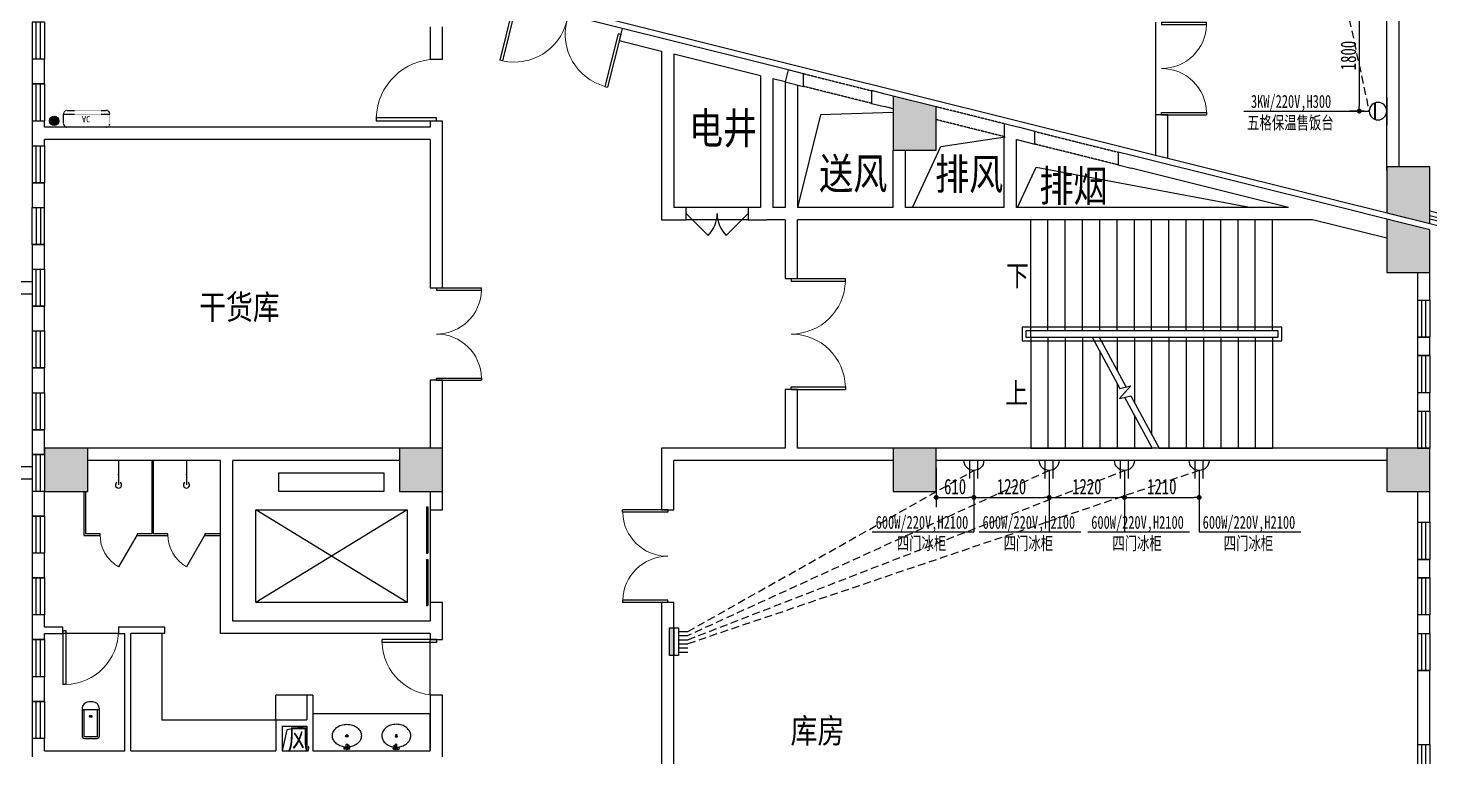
# Model space of a CAD drawing. Header units: inches. Extents: x -584 to 1446124, y -108140 to 99637.
# Drawn here: x 1113857 to 1136574, y 49299 to 61104 of the extents above; entities that cross this region are included whole.
import ezdxf

# ---------------------------------------------------------------- set-up
doc = ezdxf.new("R2010")
doc.units = ezdxf.units.IN
doc.header["$MEASUREMENT"] = 0
doc.linetypes.add('DASH', pattern=[0.35, 0.25, -0.1])
doc.linetypes.add('HIDDEN', pattern=[0.375, 0.25, -0.125])
for name, color, linetype in [('0-空调出屋面', 41, 'Continuous'), ('COLUMN', 6, 'Continuous'), ('DIM_SYMB', 3, 'Continuous'), ('EVTR', 2, 'Continuous'), ('LATRINE', 6, 'Continuous'), ('LG', 84, 'Continuous'), ('LVTRY', 6, 'Continuous'), ('PUB_HATCH', 8, 'Continuous'), ('PUB_TEXT', 151, 'Continuous'), ('ROOM_NAME', 7, 'Continuous'), ('STAIR', 6, 'Continuous'), ('WALL', 7, 'Continuous'), ('WINDOW', 3, 'Continuous'), ('供排水', 4, 'Continuous'), ('电位', 1, 'Continuous'), ('空调', 205, 'Continuous')]:
    doc.layers.add(name, color=color, linetype=linetype)
doc.styles.add('_TCH_DIM', font='stylu.ttf')
doc.styles.add('HZ-1', font='MingLiU.ttf', dxfattribs={"width": 0.8})
doc.styles.get("Standard").update_dxf_attribs({"font": '', "width": 0.7, "height": 250})
doc.styles.add('STYLE4', font='', dxfattribs={"width": 0.7, "height": 180})
doc.styles.add('宋体', font='', dxfattribs={"width": 0.8})
doc.styles.get('Standard').set_extended_font_data('NSimSun')
doc.styles.get('STYLE4').set_extended_font_data('NSimSun')
doc.styles.get('宋体').set_extended_font_data('NSimSun')
doc.dimstyles.new('电路', dxfattribs={"dimscale": 80, "dimtxt": 2.5, "dimasz": 1, "dimexe": 2, "dimexo": 1, "dimtad": 1, "dimdec": 0, "dimtxsty": 'Standard', "dimblk": 'DOT', "dimcen": 1, "dimclrd": 6, "dimclre": 6, "dimclrt": 6, "dimadec": 0, "dimazin": 0, "dimtfac": 1, "dimtdec": 0, "dimtmove": 0, "dimatfit": 3, "dimfxl": 0, "dimarcsym": 0})

# ---------------------------------------------------------------- blocks, each defined once
blk = doc.blocks.new('fgjhgjghkgk')
at = {"layer": '空调', "linetype": 'DASH', "ltscale": 0.3}
for p, q in [((124168, 468661), (124320, 468661)), ((124320, 468661), (124320, 467911)), ((124108, 467971), (124108, 468601)), ((124380, 468601), (124380, 467971)), ((124320, 467911), (124168, 467911))]:
    blk.add_line(p, q, dxfattribs=at)
for centre, start, end in [((124168, 468601), 90, 180), ((124320, 468601), 0, 90), ((124168, 467971), 180, 270), ((124320, 467971), 270, 0)]:
    blk.add_arc(centre, 60, start, end, dxfattribs=at)
at = {"layer": '空调', "linetype": 'DASH', "ltscale": 0.3, "style": 'HZ-1', "text_generation_flag": 4}
blk.add_text('AC', height=100, rotation=270, dxfattribs=at).set_placement((124287, 468364))
blk = doc.blocks.new('$DorLib2D$00000002')
for p, q in [((-0.5, 0), (-0.5, 0.4875)), ((-0.475, 0.4875), (-0.5, 0.4875)), ((-0.475, 0), (-0.475, 0.4875)), ((0.475, 0), (0.475, 0.4875)), ((0.475, 0.4875), (0.5, 0.4875)), ((0.5, 0), (0.5, 0.4875)), ((-0.5, 0), (-0.475, 0)), ((0.5, 0), (0.475, 0))]:
    blk.add_line(p, q)
at = {"lineweight": 13}
for centre, start, end in [((-0.4875, 0), 0, 88.53072), ((0.4875, 0), 91.46928, 180)]:
    blk.add_arc(centre, 0.4875, start, end, dxfattribs=at)
blk = doc.blocks.new('_FZH')
at = {"layer": 'WALL'}
blk.add_lwpolyline([(-0.5, -0.5), (0.5, -0.5), (0.5, 0.5), (-0.5, 0.5)], close=True, dxfattribs=at)
blk.add_solid([(-0.5, -0.5), (0.5, -0.5), (-0.5, 0.5), (0.5, 0.5)], dxfattribs=at)
blk = doc.blocks.new('$TCHSYS$WIN2D')
for p, q in [((-0.5, 0.5), (0.5, 0.5)), ((-0.5, 0.5), (-0.5, -0.5)), ((0.5, 0.5), (0.5, -0.5)), ((0.5, 0.167), (-0.5, 0.167)), ((0.5, -0.167), (-0.5, -0.167)), ((-0.5, -0.5), (0.5, -0.5))]:
    blk.add_line(p, q)
blk = doc.blocks.new('$DorLib2D$00000116')
at = {"color": 0}
for p, q in [((-0.5, 0), (-0.146, 0.354)), ((0.5, 0), (0.146, 0.354))]:
    blk.add_line(p, q, dxfattribs=at)
for centre, start, end in [((-0.5, 0), 0, 45), ((0.5, 0), 135, 180)]:
    blk.add_arc(centre, 0.5, start, end, dxfattribs=at)
blk = doc.blocks.new('$DORLIB2D$00000127')
at = {"color": 0}
for points in [[(-0.533, 0.795), (-0.533, 0.69)], [(-0.033, 0.795), (-0.533, 0.795)], [(-0.033, 0.795), (-0.033, 0.69)], [(0.533, 0.795), (0.033, 0.795)], [(0.033, 0.795), (0.033, 0.69)], [(0.533, 0.795), (0.533, 0.69)], [(-0.033, 0.69), (-0.533, 0.69)], [(0.533, 0.69), (0.033, 0.69)], [(0.5, 0.5), (-0.5, 0.5)]]:
    blk.add_lwpolyline(points, dxfattribs=at)
blk = doc.blocks.new('$DorLib2D$00000001')
for p, q in [((0.45, 0.975), (0.5, 0.975)), ((0.45, 0), (0.45, 0.975)), ((0.5, 0), (0.5, 0.975)), ((0.5, 0), (0.45, 0))]:
    blk.add_line(p, q)
at = {"lineweight": 13}
blk.add_arc((0.475, 0), 0.975, 91.4693, 180, dxfattribs=at)
blk = doc.blocks.new('$lvtry$00000194')
at = {"color": 0}
for p, q in [((-17, -27), (-17, -17)), ((17, -27), (17, -17))]:
    blk.add_line(p, q, dxfattribs=at)
blk.add_lwpolyline([(14, -39, -0.067374), (92, -53, -0.088152), (166, -93, -0.105269), (218, -155, -0.121685), (235, -224, -0.121685), (218, -292, -0.105269), (166, -355, -0.088152), (92, -394, -0.078966), (0, -409, -0.078966), (-92, -394, -0.088152), (-166, -355, -0.105269), (-218, -292, -0.121685), (-235, -224, -0.121685), (-218, -155, -0.105269), (-166, -93, -0.088152), (-92, -53, -0.059935), (-23, -40, -0.059935)], format="xyb", dxfattribs=at)
for centre, radius in [((0, -221), 20), ((0, -27), 16.7), ((0, -221), 15)]:
    blk.add_circle(centre, radius, dxfattribs=at)
for centre, radius, start, end in [((0, -17), 16.7, 0, 180), ((-40, -17), 10.1, 106.6096, 258.1648), ((-64, 250), 259, 274.7069, 282.3732), ((-75, -197), 173, 71.36, 79.1873), ((-29, -63), 6.77, 155.344, 308.3224), ((-171, 35), 166, 324.8411, 338.1337), ((-171, 35), 170, 324.8411, 331.3523), ((-29, -63), 3.37, 155.344, 308.3224), ((100, -178), 170, 132.3141, 138.8253), ((100, -178), 166, 125.5327, 138.8253), ((-12, -42), 10.6, 201.8924, 261.774), ((-381, -99), 372, 2.3982, 6.7627), ((0, -80), 9.9, 201.7837, 338.2163), ((64, 250), 259, 257.6268, 265.2931), ((381, -99), 372, 170.1008, 177.6018), ((75, -197), 173, 100.8127, 110.4191), ((40, -17), 10.1, 281.8352, 73.3904)]:
    blk.add_arc(centre, radius, start, end, dxfattribs=at)
for p in [(0, -27), (0, -221)]:
    blk.add_point(p, dxfattribs=at)
blk = doc.blocks.new('$lvtry$00000168')
at = {"color": 0}
blk.add_line((0, 0), (0, -395), dxfattribs=at)
blk.add_arc((0, -395), 50, 121.0332, 58.9668, dxfattribs=at)
for p in [(0, 0), (0, -223)]:
    blk.add_point(p, dxfattribs=at)
blk = doc.blocks.new('$TCHSYS$APDOOR2D')
blk.add_line((0.5, 0), (0, 0.866))
at = {"lineweight": 13}
blk.add_arc((0.5, 0), 1, 120, 180, dxfattribs=at)
blk = doc.blocks.new('$lvtry$00000200')
at = {"color": 0}
for p, q in [((-110, -40, 0), (-110, -470, 0)), ((100, -30, 0), (-100, -30, 0)), ((110, -470, 0), (110, -40, 0))]:
    blk.add_line(p, q, dxfattribs=at)
at = {"color": 0, "elevation": 0}
blk.add_lwpolyline([(100, 0), (-100, 0, 0.414214), (-140, -40), (-140, -480, 0.414214), (-30, -590), (30, -590, 0.414214), (140, -480), (140, -40, 0.414214)], format="xyb", close=True, dxfattribs=at)
blk.add_lwpolyline([(140, -470), (-140, -470)], dxfattribs=at)
at = {"color": 0}
blk.add_circle((0, -359, 0), 20, dxfattribs=at)
for centre, start, end in [((-100, -40, 0), 90, 180), ((100, -40, 0), 0, 90)]:
    blk.add_arc(centre, 10, start, end, dxfattribs=at)
for p in [(0, 0), (0, -359, 0)]:
    blk.add_point(p, dxfattribs=at)
blk = doc.blocks.new('A$C3BCC7316')
at = {"layer": '电位'}
for p, q in [((99, 215), (404, 215)), ((104, 226), (399, 226)), ((0, 0), (503, 0))]:
    blk.add_line(p, q, dxfattribs=at)
blk.add_circle((252, 161), 161, dxfattribs=at)
blk = doc.blocks.new('_DOT')
at = {"color": 0, "linetype": 'ByBlock'}
blk.add_line((-0.5, 0), (-1, 0), dxfattribs=at)
at = {"color": 0, "linetype": 'ByBlock', "const_width": 0.5}
blk.add_lwpolyline([(-0.25, 0, 1), (0.25, 0, 1)], format="xyb", close=True, dxfattribs=at)
blk = doc.blocks.new('*D364')
at = {"layer": 'Defpoints', "color": 0, "transparency": 16777216}
for p in [(1135590, 61559), (1135428, 59759), (1135590, 59759)]:
    blk.add_point(p, dxfattribs=at)
at = {"layer": '电位', "color": 6, "lineweight": -2, "transparency": 16777216}
for p, q in [((1135510, 61559), (1135268, 61559)), ((1135428, 61479), (1135428, 59839)), ((1135510, 59759), (1135268, 59759))]:
    blk.add_line(p, q, dxfattribs=at)
at = {"layer": '电位', "color": 6, "lineweight": -2, "transparency": 16777216, "xscale": 80, "yscale": 80, "zscale": 80}
for p, rotation in [((1135428, 61559), 90), ((1135428, 59759), 270)]:
    blk.add_blockref('_DOT', p, dxfattribs=dict(at, rotation=rotation))
at = {"layer": '电位', "color": 6, "transparency": 16777216, "insert": (1135253, 60659), "char_height": 250, "attachment_point": 5, "rotation": 90}
blk.add_mtext('1800', dxfattribs=at)
blk = doc.blocks.new('A$C383973DD')
at = {"layer": '电位'}
for p, q in [((0, 0), (0, 503)), ((292, 316), (0, 316)), ((292, 187), (0, 187))]:
    blk.add_line(p, q, dxfattribs=at)
blk.add_arc((0, 252), 161, 270, 90, dxfattribs=at)
blk = doc.blocks.new('A$C7F97516A')
at = {"layer": '电位', "color": 4, "xscale": -1}
blk.add_blockref('A$C383973DD', (292, 0), dxfattribs=at)
blk = doc.blocks.new('A$C624B2101')
at = {"rotation": 180}
blk.add_blockref('A$C7F97516A', (292, 503), dxfattribs=at)
blk = doc.blocks.new('A$C76033D9E')
at = {"layer": '电位', "rotation": 180}
blk.add_blockref('A$C624B2101', (292, 503), dxfattribs=at)
blk = doc.blocks.new('A$C748C3124')
at = {"layer": '电位', "rotation": 90}
blk.add_blockref('A$C76033D9E', (503, 0), dxfattribs=at)
blk = doc.blocks.new('A$C42B0259F')
at = {"layer": '电位', "ltscale": 5, "xscale": -1, "rotation": 180}
blk.add_blockref('A$C748C3124', (0, 292), dxfattribs=at)
blk = doc.blocks.new('A$C46FF7360')
at = {"layer": '供排水', "color": 1, "rotation": 270}
blk.add_blockref('A$C42B0259F', (0, 503), dxfattribs=at)
blk = doc.blocks.new('A$C2916719F')
at = {"layer": '电位', "linetype": 'ByBlock', "rotation": 180}
blk.add_blockref('A$C46FF7360', (292, 503), dxfattribs=at)
blk = doc.blocks.new('A$C03132E9D')
at = {"layer": '电位', "linetype": 'ByBlock', "rotation": 270}
blk.add_blockref('A$C2916719F', (0, 292), dxfattribs=at)
blk = doc.blocks.new('A$C6B0667CD')
at = {"layer": '电位', "rotation": 89.99999999999999}
blk.add_blockref('A$C03132E9D', (292, 0), dxfattribs=at)
blk = doc.blocks.new('A$C1DA46B52')
at = {"layer": '电位', "xscale": -1, "rotation": 180}
blk.add_blockref('A$C6B0667CD', (0, 503), dxfattribs=at)
blk = doc.blocks.new('A$C30686D04')
at = {"layer": 'WALL', "color": 5, "rotation": 90}
blk.add_blockref('A$C1DA46B52', (503, 0), dxfattribs=at)
blk = doc.blocks.new('A$C10C2449B')
at = {"layer": 'WALL', "color": 5, "rotation": 90}
blk.add_blockref('A$C30686D04', (292, 0), dxfattribs=at)
blk = doc.blocks.new('A$C50093F6F')
at = {"layer": '电位', "rotation": 270}
blk.add_blockref('A$C10C2449B', (0, 292), dxfattribs=at)
blk = doc.blocks.new('A$C5F826928')
at = {"layer": '电位', "rotation": 270}
blk.add_blockref('A$C50093F6F', (0, 503), dxfattribs=at)
blk = doc.blocks.new('*D372')
at = {"layer": 'Defpoints', "color": 0, "transparency": 16777216}
for p in [(1128574, 54099), (1129184, 53937), (1129184, 53502)]:
    blk.add_point(p, dxfattribs=at)
at = {"layer": '电位', "color": 6, "lineweight": -2, "transparency": 16777216}
for p, q in [((1128574, 53982), (1128574, 53342)), ((1129184, 53857), (1129184, 53342)), ((1128654, 53502), (1129104, 53502))]:
    blk.add_line(p, q, dxfattribs=at)
at = {"layer": '电位', "color": 6, "lineweight": -2, "transparency": 16777216, "xscale": 80, "yscale": 80, "zscale": 80, "rotation": 180}
blk.add_blockref('_DOT', (1128574, 53502), dxfattribs=at)
at = {"layer": '电位', "color": 6, "lineweight": -2, "transparency": 16777216, "xscale": 80, "yscale": 80, "zscale": 80}
blk.add_blockref('_DOT', (1129184, 53502), dxfattribs=at)
at = {"layer": '电位', "color": 6, "transparency": 16777216, "insert": (1128879, 53677), "char_height": 250, "attachment_point": 5}
blk.add_mtext('610', dxfattribs=at)
blk = doc.blocks.new('*D373')
at = {"layer": 'Defpoints', "color": 0, "transparency": 16777216}
for p in [(1129184, 53937), (1130404, 53937), (1130404, 53502)]:
    blk.add_point(p, dxfattribs=at)
at = {"layer": '电位', "color": 6, "lineweight": -2, "transparency": 16777216}
for p, q in [((1129184, 53857), (1129184, 53342)), ((1130404, 53857), (1130404, 53342)), ((1129264, 53502), (1130324, 53502))]:
    blk.add_line(p, q, dxfattribs=at)
at = {"layer": '电位', "color": 6, "lineweight": -2, "transparency": 16777216, "xscale": 80, "yscale": 80, "zscale": 80, "rotation": 180}
blk.add_blockref('_DOT', (1129184, 53502), dxfattribs=at)
at = {"layer": '电位', "color": 6, "lineweight": -2, "transparency": 16777216, "xscale": 80, "yscale": 80, "zscale": 80}
blk.add_blockref('_DOT', (1130404, 53502), dxfattribs=at)
at = {"layer": '电位', "color": 6, "transparency": 16777216, "insert": (1129794, 53677), "char_height": 250, "attachment_point": 5}
blk.add_mtext('1220', dxfattribs=at)
blk = doc.blocks.new('*D374')
at = {"layer": 'Defpoints', "color": 0, "transparency": 16777216}
for p in [(1130404, 53937), (1131624, 53937), (1131624, 53502)]:
    blk.add_point(p, dxfattribs=at)
at = {"layer": '电位', "color": 6, "lineweight": -2, "transparency": 16777216}
for p, q in [((1130404, 53857), (1130404, 53342)), ((1131624, 53857), (1131624, 53342)), ((1130484, 53502), (1131544, 53502))]:
    blk.add_line(p, q, dxfattribs=at)
at = {"layer": '电位', "color": 6, "lineweight": -2, "transparency": 16777216, "xscale": 80, "yscale": 80, "zscale": 80, "rotation": 180}
blk.add_blockref('_DOT', (1130404, 53502), dxfattribs=at)
at = {"layer": '电位', "color": 6, "lineweight": -2, "transparency": 16777216, "xscale": 80, "yscale": 80, "zscale": 80}
blk.add_blockref('_DOT', (1131624, 53502), dxfattribs=at)
at = {"layer": '电位', "color": 6, "transparency": 16777216, "insert": (1131014, 53677), "char_height": 250, "attachment_point": 5}
blk.add_mtext('1220', dxfattribs=at)
blk = doc.blocks.new('*D375')
at = {"layer": 'Defpoints', "color": 0, "transparency": 16777216}
for p in [(1131624, 53937), (1132834, 53937), (1132834, 53502)]:
    blk.add_point(p, dxfattribs=at)
at = {"layer": '电位', "color": 6, "lineweight": -2, "transparency": 16777216}
for p, q in [((1131624, 53857), (1131624, 53342)), ((1132834, 53857), (1132834, 53342)), ((1131704, 53502), (1132754, 53502))]:
    blk.add_line(p, q, dxfattribs=at)
at = {"layer": '电位', "color": 6, "lineweight": -2, "transparency": 16777216, "xscale": 80, "yscale": 80, "zscale": 80, "rotation": 180}
blk.add_blockref('_DOT', (1131624, 53502), dxfattribs=at)
at = {"layer": '电位', "color": 6, "lineweight": -2, "transparency": 16777216, "xscale": 80, "yscale": 80, "zscale": 80}
blk.add_blockref('_DOT', (1132834, 53502), dxfattribs=at)
at = {"layer": '电位', "color": 6, "transparency": 16777216, "insert": (1132229, 53677), "char_height": 250, "attachment_point": 5}
blk.add_mtext('1210', dxfattribs=at)

msp = doc.modelspace()

# ---------------------------------------------------------------- hatches: boundary and pattern name
at = {"layer": '0-空调出屋面'}
h = msp.add_hatch(dxfattribs=at)
h.set_pattern_fill('ANSI31', color=256, scale=10, style=0)
h.set_pattern_definition([(315, (1114215.6, 59665.52), (-11.2253, -11.2253), [])])
h.paths.add_polyline_path([(1114215.6, 59600.5, -1), (1114345.6, 59600.5, -1)])
at = {"layer": 'PUB_HATCH'}
for points in [[(1127873.9, 59128.3), (1128573.9, 59128.3), (1128573.9, 59828.3), (1127873.9, 60002.9)], [(1136573.9, 58858.9), (1135873.9, 58858.9), (1135873.9, 58111.3), (1136573.9, 57936.8)], [(1135873.9, 57146.2), (1136573.9, 57146.2), (1136573.9, 57833.7), (1135873.9, 58008.2)]]:
    msp.add_hatch(color=256, dxfattribs=at).paths.add_polyline_path(points)
at = {"layer": '电位'}
msp.add_hatch(color=256, dxfattribs=at).paths.add_polyline_path([(1124323.9, 51389.7), (1124323.9, 50944), (1124249.5, 50944), (1124249.5, 51389.7)])

# ---------------------------------------------------------------- linework, layer by layer
for points in [[(1127873.9, 59734.4), (1126700.2, 59699), (1126323.9, 58198.6)], [(1128191.2, 58198.6), (1128648.6, 59184.7), (1129689.5, 59344.1)], [(1129889.5, 58198.6), (1130192.2, 58851.1), (1133680.7, 58198.6)], [(1118373.9, 49798.6), (1118052.4, 49735.3), (1117973.9, 49398.6)]]:
    msp.add_lwpolyline(points)
at = {"layer": '0-空调出屋面'}
for radius in [75, 65]:
    msp.add_circle((1114280.6, 59600.5), radius, dxfattribs=at)
at = {"layer": 'COLUMN'}
for p, q in [((1126176.5, 60426.1), (1126128.2, 60232)), ((1126423.9, 60364.4), (1126176.5, 60426.1)), ((1126128.2, 60232), (1126423.9, 60158.3)), ((1126423.9, 60158.3), (1126423.9, 60364.4)), ((1127744.8, 60035.1), (1127523.9, 60090.1)), ((1127523.9, 60090.1), (1127523.9, 59884)), ((1128573.9, 59828.3), (1127873.9, 60002.9)), ((1127873.9, 60002.9), (1127873.9, 59128.3)), ((1127523.9, 59884), (1127732.7, 59831.9)), ((1128573.9, 59128.3), (1128573.9, 59828.3)), ((1129894.8, 59499), (1129673.9, 59554.1)), ((1129673.9, 59554.1), (1129673.9, 59348)), ((1129873.9, 59298.1), (1129882.7, 59295.9)), ((1129878.2, 59297), (1130173.9, 59223.3)), ((1130173.9, 59429.4), (1129926.5, 59491.1)), ((1130173.9, 59223.3), (1130173.9, 59429.4)), ((1127873.9, 59128.3), (1128573.9, 59128.3)), ((1131744.8, 59037.7), (1131523.9, 59092.8)), ((1131523.9, 59092.8), (1131523.9, 58886.7)), ((1132123.9, 59280.7), (1132123.9, 59046.3)), ((1132323.9, 58994.8), (1132323.9, 59280.7)), ((1131523.9, 58886.7), (1131732.7, 58834.6)), ((1132123.9, 59046.3), (1132323.9, 58994.8)), ((1136573.9, 58858.9), (1135873.9, 58858.9)), ((1135873.9, 58858.9), (1135873.9, 58111.3)), ((1136573.9, 57936.8), (1136573.9, 58858.9)), ((1135873.9, 58111.3), (1136573.9, 57936.8)), ((1136573.9, 57833.7), (1135873.9, 58008.2)), ((1135873.9, 58008.2), (1135873.9, 57146.2)), ((1136573.9, 57146.2), (1136573.9, 57833.7)), ((1135873.9, 57146.2), (1136573.9, 57146.2))]:
    msp.add_line(p, q, dxfattribs=at)
at = {"layer": 'COLUMN', "linetype": 'DASH'}
for p, q in [((1126423.9, 60364.4), (1127523.9, 60090.1)), ((1127523.9, 59884), (1126423.9, 60158.3)), ((1129673.9, 59554.1), (1128573.9, 59828.3)), ((1129673.9, 59345.1), (1128573.9, 59619.3)), ((1130173.9, 59429.4), (1131523.9, 59092.8)), ((1131523.9, 58886.7), (1130173.9, 59223.3))]:
    msp.add_line(p, q, dxfattribs=at)
at = {"layer": 'DIM_SYMB'}
for points in [[(1129963.9, 57098.6, 0, 0, 0), (1134923.9, 57098.6, 0, 0, 0), (1134923.9, 55198.6, 0, 0, 0), (1132083.9, 55198.6, 80, 0, 0), (1131783.9, 55198.6, 0, 0, 0)], [(1129963.9, 55198.6, 0, 0, 0), (1131203.9, 55198.6, 80, 0, 0), (1131503.9, 55198.6, 0, 0, 0)]]:
    msp.add_lwpolyline(points, format="xyseb", dxfattribs=at)
at = {"layer": 'EVTR'}
for p, q in [((1117923.9, 53598.6), (1117923.9, 53898.6)), ((1117923.9, 53898.6), (1119623.9, 53898.6)), ((1119623.9, 53898.6), (1119623.9, 53598.6)), ((1119623.9, 53598.6), (1117923.9, 53598.6)), ((1117548.9, 51798.6), (1117548.9, 53298.6)), ((1117548.9, 53298.6), (1119998.9, 53298.6)), ((1119998.9, 53298.6), (1117548.9, 51798.6)), ((1119998.9, 51798.6), (1117548.9, 53298.6)), ((1119998.9, 53298.6), (1119998.9, 51798.6)), ((1119998.9, 51798.6), (1117548.9, 51798.6))]:
    msp.add_line(p, q, dxfattribs=at)
at = {"layer": 'LATRINE'}
for p, q in [((1115861.4, 54098.6), (1115861.4, 52911.1)), ((1115886.4, 54098.6), (1115861.4, 54098.6)), ((1115886.4, 54098.6), (1115886.4, 52911.1)), ((1114761.4, 53598.6), (1114761.4, 52886.1)), ((1114786.4, 53598.6), (1114786.4, 52911.1)), ((1114761.4, 52886.1), (1115023.9, 52886.1)), ((1115023.9, 52911.1), (1114786.4, 52911.1)), ((1115023.9, 52886.1), (1115023.9, 52911.1)), ((1115861.4, 52911.1), (1115623.9, 52911.1)), ((1115623.9, 52911.1), (1115623.9, 52886.1)), ((1115623.9, 52886.1), (1115873.9, 52886.1)), ((1115873.9, 52886.1), (1116123.9, 52886.1)), ((1116123.9, 52911.1), (1115886.4, 52911.1)), ((1116123.9, 52886.1), (1116123.9, 52911.1)), ((1116973.9, 52911.1), (1116723.9, 52911.1)), ((1116723.9, 52911.1), (1116723.9, 52886.1)), ((1116723.9, 52886.1), (1116973.9, 52886.1)), ((1116973.9, 52886.1), (1116973.9, 52911.1))]:
    msp.add_line(p, q, dxfattribs=at)
at = {"layer": 'LG'}
for points in [[(1136573.9, 58065.6), (1151148.9, 54431.7), (1151148.9, 45673.6), (1136573.9, 45673.6)], [(1136573.9, 58014.1), (1151098.9, 54392.6), (1151098.9, 45723.6), (1136573.9, 45723.6)]]:
    msp.add_lwpolyline(points, dxfattribs=at)
at = {"layer": 'LVTRY'}
msp.add_line((1118373.9, 50298.6), (1117873.9, 50298.6), dxfattribs=at)
msp.add_lwpolyline([(1116023.9, 51298.6), (1116023.9, 49898.6), (1117873.9, 49898.6), (1117873.9, 50298.6)], dxfattribs=at)
msp.add_lwpolyline([(1118473.9, 49398.6), (1120373.9, 49398.6), (1120373.9, 49998.6), (1118473.9, 49998.6)], close=True, dxfattribs=at)
at = {"layer": 'STAIR', "color": 8, "ltscale": 3}
msp.add_line((1111923.9, 64082.7), (1136223.9, 58024), dxfattribs=at)
at = {"layer": 'STAIR'}
for p, q in [((1134023.9, 57998.6), (1130103.9, 57998.6)), ((1130103.9, 56198.6), (1130103.9, 57998.6)), ((1130383.9, 56198.6), (1130383.9, 57998.6)), ((1130663.9, 56198.6), (1130663.9, 57998.6)), ((1130943.9, 56198.6), (1130943.9, 57998.6)), ((1131223.9, 56198.6), (1131223.9, 57998.6)), ((1131503.9, 56198.6), (1131503.9, 57998.6)), ((1131783.9, 56198.6), (1131783.9, 57998.6)), ((1132063.9, 56198.6), (1132063.9, 57998.6)), ((1132343.9, 56198.6), (1132343.9, 57998.6)), ((1132623.9, 56198.6), (1132623.9, 57998.6)), ((1132903.9, 56198.6), (1132903.9, 57998.6)), ((1133183.9, 56198.6), (1133183.9, 57998.6)), ((1133463.9, 56198.6), (1133463.9, 57998.6)), ((1133743.9, 56198.6), (1133743.9, 57998.6)), ((1134023.9, 56198.6), (1134023.9, 57998.6)), ((1129963.9, 56258.6), (1129963.9, 56038.6)), ((1134173.9, 56258.6), (1129963.9, 56258.6)), ((1130023.9, 56198.6), (1130023.9, 56098.6)), ((1134113.9, 56198.6), (1130023.9, 56198.6)), ((1130103.9, 56098.6), (1130103.9, 56198.6)), ((1134023.9, 56198.6), (1130103.9, 56198.6)), ((1134113.9, 56098.6), (1134113.9, 56198.6)), ((1134173.9, 56038.6), (1134173.9, 56258.6)), ((1129963.9, 56038.6), (1134173.9, 56038.6)), ((1130023.9, 56098.6), (1134113.9, 56098.6)), ((1130103.9, 56098.6), (1131102.1, 56098.6)), ((1130103.9, 56098.6), (1130103.9, 54298.6)), ((1130383.9, 56098.6), (1130383.9, 54298.6)), ((1130663.9, 56098.6), (1130663.9, 54298.6)), ((1130943.9, 56098.6), (1130943.9, 54298.6)), ((1131102.1, 56098.6), (1131550.9, 55265.7)), ((1131215.7, 56098.6), (1134023.9, 56098.6)), ((1131215.7, 56098.6), (1131651.6, 55289.6)), ((1131223.9, 56098.6), (1131223.9, 56083.4)), ((1131503.9, 56098.6), (1131503.9, 55563.8)), ((1131783.9, 56098.6), (1131783.9, 55044.2)), ((1132063.9, 56098.6), (1132063.9, 54524.6)), ((1132343.9, 56098.6), (1132343.9, 54298.6)), ((1132623.9, 56098.6), (1132623.9, 54298.6)), ((1132903.9, 56098.6), (1132903.9, 54298.6)), ((1133183.9, 56098.6), (1133183.9, 54298.6)), ((1133463.9, 56098.6), (1133463.9, 54298.6)), ((1133743.9, 56098.6), (1133743.9, 54298.6)), ((1134023.9, 56098.6), (1134023.9, 54298.6)), ((1131223.9, 55872.6), (1131223.9, 54298.6)), ((1131503.9, 55353), (1131503.9, 54298.6)), ((1131724.5, 55306.8), (1131545.6, 55106)), ((1131550.9, 55265.7), (1131724.5, 55306.8)), ((1131545.6, 55106), (1131727.4, 55149)), ((1131626.6, 55125.1), (1132072, 54298.6)), ((1131727.4, 55149), (1132185.6, 54298.6)), ((1131783.9, 54833.4), (1131783.9, 54298.6)), ((1130103.9, 54298.6), (1132072, 54298.6)), ((1132063.9, 54313.7), (1132063.9, 54298.6)), ((1132185.6, 54298.6), (1134023.9, 54298.6))]:
    msp.add_line(p, q, dxfattribs=at)
for points in [[(1136573.9, 58142.9), (1151223.9, 54490.2), (1151223.9, 45598.6), (1136573.9, 45598.6)], [(1136573.9, 57936.8), (1151023.9, 54334), (1151023.9, 45798.6), (1136573.9, 45798.6)], [(1113923.9, 53998.6), (1113123.9, 53998.6), (1113123.9, 56798.6), (1113923.9, 56798.6)]]:
    msp.add_lwpolyline(points, dxfattribs=at)
msp.add_lwpolyline([(1112923.9, 56998.6), (1113923.9, 56998.6), (1113923.9, 53798.6), (1112923.9, 53798.6)], close=True, dxfattribs=at)
at = {"layer": 'WALL', "color": 3}
for p, q in [((1136073.9, 58858.9), (1136073.9, 84598.6)), ((1135873.9, 58798.6), (1135873.9, 84398.6)), ((1135873.9, 58858.9), (1135873.9, 84398.6))]:
    msp.add_line(p, q, dxfattribs=at)
at = {"layer": 'WALL'}
for p, q in [((1120373.9, 61123), (1120373.9, 60598.6)), ((1120573.9, 60598.6), (1120573.9, 61123)), ((1123485.1, 61097.1), (1123436.7, 60903.1)), ((1123436.7, 60903.1), (1124123.9, 60731.7)), ((1124248, 60906.9), (1123485.1, 61097.1)), ((1125848, 60508), (1124248, 60906.9)), ((1124123.9, 60731.7), (1124123.9, 57998.6)), ((1124323.9, 60681.9), (1124323.9, 58198.6)), ((1125723.9, 60332.8), (1124323.9, 60681.9)), ((1114123.9, 60598.6), (1113923.9, 60598.6)), ((1113923.9, 60598.6), (1113923.9, 60198.6)), ((1114123.9, 60198.6), (1114123.9, 60598.6)), ((1120373.9, 60598.6), (1120573.9, 60598.6)), ((1126176.5, 60426.1), (1125848, 60508)), ((1113923.9, 60198.6), (1114123.9, 60198.6)), ((1125723.9, 60332.8), (1125723.9, 58198.6)), ((1125923.9, 60282.9), (1125923.9, 58198.6)), ((1126123.9, 60233.1), (1125923.9, 60282.9)), ((1126123.9, 60233.1), (1126123.9, 58198.6)), ((1126323.9, 60183.2), (1126323.9, 58198.6)), ((1127873.9, 60002.9), (1127744.8, 60035.1)), ((1127873.9, 59796.8), (1127732.7, 59831.9)), ((1114123.9, 59598.6), (1113923.9, 59598.6)), ((1113923.9, 59598.6), (1113923.9, 59398.6)), ((1114123.9, 59498.6), (1114123.9, 59598.6)), ((1120573.9, 59598.6), (1120373.9, 59598.6)), ((1120373.9, 59598.6), (1120373.9, 59498.6)), ((1120573.9, 59398.6), (1120573.9, 59598.6)), ((1132323.9, 59698.6), (1132123.9, 59698.6)), ((1132123.9, 59698.6), (1132123.9, 59280.7)), ((1132323.9, 59280.7), (1132323.9, 59698.6)), ((1113923.9, 59398.6), (1113923.9, 59198.6)), ((1120373.9, 59498.6), (1114123.9, 59498.6)), ((1120373.9, 59298.6), (1114123.9, 59298.6)), ((1114123.9, 59198.6), (1114123.9, 59298.6)), ((1120373.9, 59298.6), (1120373.9, 56898.6)), ((1120573.9, 56898.6), (1120573.9, 59398.6)), ((1129673.9, 58198.6), (1129673.9, 59348)), ((1129873.9, 58198.6), (1129873.9, 59298.1)), ((1129926.5, 59491.1), (1129894.8, 59499)), ((1113923.9, 59198.6), (1114123.9, 59198.6)), ((1127873.9, 58198.6), (1127873.9, 59128.3)), ((1128073.9, 58198.6), (1128073.9, 59128.3)), ((1135122.4, 58195.6), (1131744.8, 59037.7)), ((1134283.8, 58198.6), (1131732.7, 58834.6)), ((1114123.9, 58598.6), (1113923.9, 58598.6)), ((1113923.9, 58598.6), (1113923.9, 58198.6)), ((1114123.9, 58198.6), (1114123.9, 58598.6)), ((1113923.9, 58198.6), (1114123.9, 58198.6)), ((1124523.9, 58198.6), (1124323.9, 58198.6)), ((1124523.9, 57998.6), (1124523.9, 58198.6)), ((1125723.9, 58198.6), (1125523.9, 58198.6)), ((1125523.9, 58198.6), (1125523.9, 57998.6)), ((1126123.9, 58198.6), (1125923.9, 58198.6)), ((1127873.9, 58198.6), (1126323.9, 58198.6)), ((1129673.9, 58198.6), (1128073.9, 58198.6)), ((1134283.8, 58198.6), (1129873.9, 58198.6)), ((1135873.9, 58008.2), (1135122.4, 58195.6)), ((1124123.9, 57998.6), (1124523.9, 57998.6)), ((1125523.9, 57998.6), (1125823.9, 57998.6)), ((1126123.9, 57998.6), (1125823.9, 57998.6)), ((1126123.9, 57998.6), (1126123.9, 57048.6)), ((1126323.9, 57048.6), (1126323.9, 57998.6)), ((1127973.9, 57998.6), (1126323.9, 57998.6)), ((1129789.5, 57998.6), (1127973.9, 57998.6)), ((1134672.6, 57998.6), (1129789.5, 57998.6)), ((1135873.9, 57699.1), (1134672.6, 57998.6)), ((1114123.9, 57598.6), (1113923.9, 57598.6)), ((1113923.9, 57598.6), (1113923.9, 57198.6)), ((1114123.9, 57198.6), (1114123.9, 57598.6)), ((1113923.9, 57198.6), (1114123.9, 57198.6)), ((1126123.9, 57048.6), (1126323.9, 57048.6)), ((1136373.9, 57146.2), (1136373.9, 56698.6)), ((1136573.9, 56698.6), (1136573.9, 57146.2)), ((1120373.9, 56898.6), (1120573.9, 56898.6)), ((1114123.9, 56598.6), (1113923.9, 56598.6)), ((1113923.9, 56598.6), (1113923.9, 56198.6)), ((1114123.9, 56198.6), (1114123.9, 56598.6)), ((1136373.9, 56698.6), (1136573.9, 56698.6)), ((1113923.9, 56198.6), (1114123.9, 56198.6)), ((1136573.9, 56098.6), (1136373.9, 56098.6)), ((1136373.9, 56098.6), (1136373.9, 55798.6)), ((1136573.9, 55798.6), (1136573.9, 56098.6)), ((1136373.9, 55798.6), (1136573.9, 55798.6)), ((1114123.9, 55598.6), (1113923.9, 55598.6)), ((1113923.9, 55598.6), (1113923.9, 55198.6)), ((1114123.9, 55198.6), (1114123.9, 55598.6)), ((1120573.9, 55398.6), (1120373.9, 55398.6)), ((1120373.9, 55398.6), (1120373.9, 54298.6)), ((1120573.9, 54298.6), (1120573.9, 55398.6)), ((1126323.9, 55248.6), (1126123.9, 55248.6)), ((1126123.9, 55248.6), (1126123.9, 54298.6)), ((1126323.9, 54298.6), (1126323.9, 55248.6)), ((1113923.9, 55198.6), (1114123.9, 55198.6)), ((1136573.9, 55198.6), (1136373.9, 55198.6)), ((1136373.9, 55198.6), (1136373.9, 54898.6)), ((1136573.9, 54898.6), (1136573.9, 55198.6)), ((1136373.9, 54898.6), (1136573.9, 54898.6)), ((1114123.9, 54598.6), (1113923.9, 54598.6)), ((1113923.9, 54598.6), (1113923.9, 54198.6)), ((1114123.9, 54198.6), (1114123.9, 54598.6)), ((1117073.9, 54298.6), (1114823.9, 54298.6)), ((1119873.9, 54298.6), (1117073.9, 54298.6)), ((1126123.9, 54298.6), (1124123.9, 54298.6)), ((1124123.9, 54298.6), (1124123.9, 53298.6)), ((1127873.9, 54298.6), (1126323.9, 54298.6)), ((1135873.9, 54298.6), (1128573.9, 54298.6)), ((1113923.9, 54198.6), (1114123.9, 54198.6)), ((1116973.9, 54098.6), (1114823.9, 54098.6)), ((1116973.9, 51298.6), (1116973.9, 54098.6)), ((1119873.9, 54098.6), (1117173.9, 54098.6)), ((1117173.9, 51498.6), (1117173.9, 54098.6)), ((1126223.9, 54098.6), (1124323.9, 54098.6)), ((1124323.9, 53298.6), (1124323.9, 54098.6)), ((1127873.9, 54098.6), (1126223.9, 54098.6)), ((1135873.9, 54098.6), (1128573.9, 54098.6)), ((1114123.9, 53598.6), (1113923.9, 53598.6)), ((1113923.9, 53598.6), (1113923.9, 53198.6)), ((1114123.9, 53198.6), (1114123.9, 53598.6)), ((1120373.9, 53598.6), (1120373.9, 53298.6)), ((1120573.9, 53298.6), (1120573.9, 53598.6)), ((1136373.9, 53598.6), (1136373.9, 53098.6)), ((1136573.9, 53098.6), (1136573.9, 53598.6)), ((1113923.9, 53198.6), (1114123.9, 53198.6)), ((1120373.9, 53298.6), (1120573.9, 53298.6)), ((1124123.9, 53298.6), (1124323.9, 53298.6)), ((1136373.9, 53098.6), (1136573.9, 53098.6)), ((1114123.9, 52598.6), (1113923.9, 52598.6)), ((1113923.9, 52598.6), (1113923.9, 52198.6)), ((1114123.9, 52198.6), (1114123.9, 52598.6)), ((1136573.9, 52498.6), (1136373.9, 52498.6)), ((1136373.9, 52498.6), (1136373.9, 52198.6)), ((1136573.9, 52198.6), (1136573.9, 52498.6)), ((1113923.9, 52198.6), (1114123.9, 52198.6)), ((1136373.9, 52198.6), (1136573.9, 52198.6)), ((1120573.9, 51798.6), (1120373.9, 51798.6)), ((1120373.9, 51798.6), (1120373.9, 51498.6)), ((1120573.9, 51398.6), (1120573.9, 51798.6)), ((1124323.9, 51798.6), (1124123.9, 51798.6)), ((1124123.9, 51798.6), (1124123.9, 45798.6)), ((1124323.9, 45798.6), (1124323.9, 51798.6)), ((1114123.9, 51598.6), (1113923.9, 51598.6)), ((1113923.9, 51598.6), (1113923.9, 51398.6)), ((1114123.9, 51398.6), (1114123.9, 51598.6)), ((1136573.9, 51598.6), (1136373.9, 51598.6)), ((1136373.9, 51598.6), (1136373.9, 51298.6)), ((1136573.9, 51298.6), (1136573.9, 51598.6)), ((1113923.9, 51398.6), (1113923.9, 51198.6)), ((1114423.9, 51398.6), (1114123.9, 51398.6)), ((1114423.9, 51298.6), (1114423.9, 51398.6)), ((1115423.9, 51398.6), (1115323.9, 51398.6)), ((1115323.9, 51398.6), (1115323.9, 51298.6)), ((1116073.9, 51398.6), (1115423.9, 51398.6)), ((1116073.9, 51298.6), (1116073.9, 51398.6)), ((1120373.9, 51498.6), (1117173.9, 51498.6)), ((1120573.9, 51198.6), (1120573.9, 51398.6)), ((1113923.9, 51198.6), (1114123.9, 51198.6)), ((1114123.9, 51298.6), (1114423.9, 51298.6)), ((1114123.9, 51198.6), (1114123.9, 51298.6)), ((1115323.9, 51298.6), (1115423.9, 51298.6)), ((1115423.9, 49398.6), (1115423.9, 51298.6)), ((1116073.9, 51298.6), (1115523.9, 51298.6)), ((1115523.9, 49398.6), (1115523.9, 51298.6)), ((1120373.9, 51298.6), (1116973.9, 51298.6)), ((1120373.9, 51298.6), (1120373.9, 51198.6)), ((1120373.9, 51198.6), (1120573.9, 51198.6)), ((1136373.9, 51298.6), (1136573.9, 51298.6)), ((1136573.9, 50698.6), (1136373.9, 50698.6)), ((1136373.9, 50698.6), (1136373.9, 49498.6)), ((1136573.9, 49498.6), (1136573.9, 50698.6)), ((1114123.9, 50598.6), (1113923.9, 50598.6)), ((1113923.9, 50598.6), (1113923.9, 50198.6)), ((1114123.9, 50198.6), (1114123.9, 50598.6)), ((1118373.9, 50298.6), (1118373.9, 49898.6)), ((1118473.9, 50298.6), (1118373.9, 50298.6)), ((1118473.9, 50298.6), (1118473.9, 49798.6)), ((1120573.9, 50298.6), (1120373.9, 50298.6)), ((1120373.9, 50298.6), (1120373.9, 49398.6)), ((1120573.9, 49298.6), (1120573.9, 50298.6)), ((1113923.9, 50198.6), (1114123.9, 50198.6)), ((1117873.9, 49898.6), (1118373.9, 49898.6)), ((1117873.9, 49898.6), (1117873.9, 49398.6)), ((1117973.9, 49798.6), (1118373.9, 49798.6)), ((1117973.9, 49798.6), (1117973.9, 49398.6)), ((1118373.9, 49798.6), (1118373.9, 49398.6)), ((1118473.9, 49798.6), (1118473.9, 49398.6)), ((1114123.9, 49598.6), (1113923.9, 49598.6)), ((1113923.9, 49598.6), (1113923.9, 49298.6)), ((1114123.9, 49398.6), (1114123.9, 49598.6)), ((1114123.9, 49398.6), (1115423.9, 49398.6)), ((1115523.9, 49398.6), (1116923.9, 49398.6)), ((1116923.9, 49398.6), (1117873.9, 49398.6)), ((1117973.9, 49398.6), (1118373.9, 49398.6)), ((1118473.9, 49398.6), (1120373.9, 49398.6)), ((1136373.9, 49498.6), (1136573.9, 49498.6))]:
    msp.add_line(p, q, dxfattribs=at)
at = {"layer": 'WINDOW'}
for p, q in [((1123485.1, 61097.1), (1121738.5, 61532.6)), ((1132123.9, 61198.6), (1132123.9, 59698.6)), ((1125523.9, 58198.6), (1124523.9, 58198.6)), ((1125523.9, 57998.6), (1124523.9, 57998.6)), ((1115323.9, 51298.6), (1114423.9, 51298.6)), ((1120373.9, 50298.6), (1120373.9, 51198.6))]:
    msp.add_line(p, q, dxfattribs=at)
at = {"layer": '电位', "linetype": 'HIDDEN', "ltscale": 500}
for p, q in [((1132548.2, 73892.8), (1135593, 59729.1)), ((1124548.2, 51330.7), (1129183.9, 53937.2)), ((1130403.9, 53937.2), (1124548.2, 51263.9)), ((1124548.2, 51197), (1131623.9, 53937.2)), ((1132833.9, 53937.2), (1124548.2, 51130.1))]:
    msp.add_line(p, q, dxfattribs=at)
at = {"layer": '电位', "color": 4}
for p, q in [((1133560.2, 59758.9), (1135589.9, 59758.9)), ((1129183.9, 53937.2), (1129183.9, 52943.1)), ((1130403.9, 53937.2), (1130403.9, 52943.1)), ((1131623.9, 53937.2), (1131623.9, 52943.1)), ((1132833.9, 53937.2), (1132833.9, 52943.1)), ((1127535.8, 52943.1), (1129183.9, 52943.1)), ((1129267.3, 52943.1), (1130915.3, 52943.1)), ((1131028.5, 52943.1), (1132676.5, 52943.1)), ((1132833.9, 52943.1), (1134481.9, 52943.1))]:
    msp.add_line(p, q, dxfattribs=at)
at = {"layer": '电位'}
for p, q in [((1124323.9, 51389.7), (1124323.9, 50944)), ((1124398.2, 51330.7), (1124548.2, 51330.7)), ((1124398.2, 51263.9), (1124548.2, 51263.9)), ((1124398.2, 51197), (1124548.2, 51197)), ((1124398.2, 51130.1), (1124548.2, 51130.1)), ((1124398.2, 51063.2), (1124548.2, 51063.2)), ((1124398.2, 50996.3), (1124548.2, 50996.3))]:
    msp.add_line(p, q, dxfattribs=at)
msp.add_lwpolyline([(1124249.5, 51389.7), (1124398.2, 51389.7), (1124398.2, 50944), (1124249.5, 50944)], close=True, dxfattribs=at)

# ---------------------------------------------------------------- block references
at = {"layer": 'COLUMN', "xscale": 700, "yscale": 700, "zscale": 700}
for p in [(1114473.9, 53948.6), (1120223.9, 53948.6), (1128223.9, 53948.6), (1136223.9, 53948.6)]:
    msp.add_blockref('_FZH', p, dxfattribs=at)
at = {"layer": 'LATRINE', "xscale": 600, "yscale": -600, "zscale": 25}
for p in [(1115323.9, 52898.6), (1116423.9, 52898.6)]:
    msp.add_blockref('$TCHSYS$APDOOR2D', p, dxfattribs=at)
at = {"layer": 'LVTRY'}
for p in [(1115323.9, 54098.6), (1116423.9, 54098.6)]:
    msp.add_blockref('$lvtry$00000168', p, dxfattribs=at)
at = {"layer": 'LVTRY', "rotation": 180}
for name, p in [('$lvtry$00000200', (1114873.9, 49598.6)), ('$lvtry$00000194', (1119023.9, 49418.6))]:
    msp.add_blockref(name, p, dxfattribs=at)
at = {"layer": 'LVTRY', "yscale": -1}
msp.add_blockref('$lvtry$00000194', (1119823.9, 49418.6), dxfattribs=at)
at = {"layer": 'WINDOW'}
for name, p, xscale, yscale, zscale, rotation in [('$DorLib2D$00000002', (1122587.6, 61217.8), 1800.000000000088, 1800, 1800, 165.999999976763), ('$TCHSYS$WIN2D', (1114023.9, 60898.6), -600, -200, -600, 90), ('$DorLib2D$00000002', (1132223.9, 60448.6), 1500, 1500, 1500, 269.9999999996531), ('$DorLib2D$00000001', (1120473.9, 60098.6), -1000, 1000, -1000, 90), ('$TCHSYS$WIN2D', (1114023.9, 59898.6), -600, -200, -600, 90), ('$TCHSYS$WIN2D', (1114023.9, 58898.6), -600, 200, -600, 90), ('$TCHSYS$WIN2D', (1114023.9, 57898.6), 600, 200, 600, 90), ('$DorLib2D$00000116', (1125023.9, 58098.6), 1000, 1000, 1000, 180), ('$TCHSYS$WIN2D', (1114023.9, 56898.6), -600, 200, -600, 90), ('$DorLib2D$00000002', (1126223.9, 56148.6), 1800, 1800, 1800, 269.9999999998814), ('$DorLib2D$00000002', (1120473.9, 56148.6), -1500, -1500, -1500, 90), ('$TCHSYS$WIN2D', (1136473.9, 56398.6), -600, 200, -600, 89.99999999997779), ('$TCHSYS$WIN2D', (1114023.9, 55898.6), -600, 200, -600, 90), ('$TCHSYS$WIN2D', (1136473.9, 55498.6), -600, -200, -600, 89.99999999997779), ('$TCHSYS$WIN2D', (1114023.9, 54898.6), -600, 200, -600, 90), ('$TCHSYS$WIN2D', (1136473.9, 54598.6), -600, 200, -600, 89.99999999997779), ('$TCHSYS$WIN2D', (1114023.9, 53898.6), -600, -200, -600, 90), ('$TCHSYS$WIN2D', (1114023.9, 52898.6), -600, -200, -600, 90), ('$DORLIB2D$00000127', (1120473.9, 52548.6), 1500, 200, 1500, 90), ('$DorLib2D$00000002', (1124223.9, 52548.6), -1500, 1500, -1500, 89.9999999999733), ('$TCHSYS$WIN2D', (1136473.9, 52798.6), -600, 200, -600, 89.99999999997779), ('$TCHSYS$WIN2D', (1114023.9, 51898.6), -600, -200, -600, 90), ('$TCHSYS$WIN2D', (1136473.9, 51898.6), -600, -200, -600, 89.99999999997779), ('$DorLib2D$00000001', (1114873.9, 51348.6), 900, 900, 900, 180), ('$TCHSYS$WIN2D', (1114023.9, 50898.6), -600, -200, -600, 90), ('$DorLib2D$00000001', (1120473.9, 50748.6), 900, 900, 900, 90), ('$TCHSYS$WIN2D', (1136473.9, 50998.6), -600, 200, -600, 89.99999999997779), ('$TCHSYS$WIN2D', (1114023.9, 49898.6), -600, -200, -600, 90), ('$TCHSYS$WIN2D', (1136473.9, 49198.6), -600, 200, -600, 89.99999999997779)]:
    msp.add_blockref(name, p, dxfattribs=dict(at, xscale=xscale, yscale=yscale, zscale=zscale, rotation=rotation))
at = {"layer": '电位', "xscale": -0.8800000001210719, "yscale": 0.8800000000046566, "zscale": 0.88, "rotation": 90}
msp.add_blockref('A$C3BCC7316', (1135873.9, 59980.3), dxfattribs=at)
at = {"layer": '电位', "rotation": 90}
for p in [(1129435.4, 53806.8), (1130655.4, 53806.8), (1131875.4, 53806.8), (1133085.4, 53806.8)]:
    msp.add_blockref('A$C5F826928', p, dxfattribs=at)
at = {"layer": '空调', "rotation": 90}
msp.add_blockref('fgjhgjghkgk', (1583094.1, -64609.8), dxfattribs=at)

# ---------------------------------------------------------------- texts
at = {"layer": 'PUB_TEXT', "style": '_TCH_DIM', "width": 0.8}
for s, height, p in [('电井', 506.38, (1124566.4, 59228.8)), ('送风', 506.38, (1126676.1, 58493.4)), ('排风', 506.38, (1128554.4, 58485.4)), ('排烟', 506.38, (1130244.7, 58294.4)), ('下', 337.6, (1129706.9, 56923.6)), ('上', 337.6, (1129692, 55023.6)), ('风', 337.6, (1118057.3, 49414.3))]:
    msp.add_text(s, height=height, dxfattribs=at).set_placement(p)
at = {"layer": 'PUB_TEXT', "width": 0.8}
msp.add_text('干货库', height=398.73, dxfattribs=at).set_placement((1116630.3, 56386.5))
at = {"layer": 'ROOM_NAME', "style": '宋体', "width": 0.8}
msp.add_text('库房', height=400, dxfattribs=at).set_placement((1126212.2, 49522.1))
at = {"layer": '电位', "color": 4, "style": 'STYLE4', "width": 0.7}
for s, p in [('3KW/220V,H300', (1133673.6, 59812)), ('五格保温售饭台', (1133610.7, 59466.8)), ('600W/220V,H2100', (1127592.8, 52994)), ('600W/220V,H2100', (1129324.3, 52994)), ('600W/220V,H2100', (1131085.5, 52994)), ('600W/220V,H2100', (1132890.9, 52994)), ('四门冰柜', (1127934.2, 52653.5)), ('四门冰柜', (1129665.7, 52653.5)), ('四门冰柜', (1131426.9, 52653.5)), ('四门冰柜', (1133232.2, 52653.5))]:
    msp.add_text(s, height=210, rotation=359.98979, dxfattribs=at).set_placement(p)

# ---------------------------------------------------------------- dimensions: what is measured, and where the dimension line sits
at = {"layer": '电位', "color": 1}
dim = msp.add_linear_dim(base=(1135428.4, 59758.9), p1=(1135589.9, 61558.9), p2=(1135589.9, 59758.9), angle=90, dimstyle='电路', override={"dimtmove": 1, "dimfxl": 6, "dimfxlon": 1}, dxfattribs=at)
dim.commit()
dim.dimension.update_dxf_attribs({"geometry": '*D364', "text_midpoint": (1135253.4, 60658.9)})
for base, p1, p2, override, picture, middle in [((1129183.9, 53502.3), (1128573.9, 54098.6), (1129183.9, 53937.2), {"dimfxl": 6, "dimfxlon": 1}, '*D372', (1128878.9, 53677.3)), ((1130403.9, 53502.3), (1129183.9, 53937.2), (1130403.9, 53937.2), {"dimtmove": 1, "dimfxl": 6, "dimfxlon": 1}, '*D373', (1129793.9, 53677.3)), ((1131623.9, 53502.3), (1130403.9, 53937.2), (1131623.9, 53937.2), {"dimtmove": 1, "dimfxl": 6, "dimfxlon": 1}, '*D374', (1131013.9, 53677.3)), ((1132833.9, 53502.3), (1131623.9, 53937.2), (1132833.9, 53937.2), {"dimtmove": 1, "dimfxl": 6, "dimfxlon": 1}, '*D375', (1132228.9, 53677.3))]:
    dim = msp.add_linear_dim(base=base, p1=p1, p2=p2, dimstyle='电路', override=override, dxfattribs=at)
    dim.commit()
    dim.dimension.update_dxf_attribs({"geometry": picture, "text_midpoint": middle})

doc.saveas('drawing.dxf')
